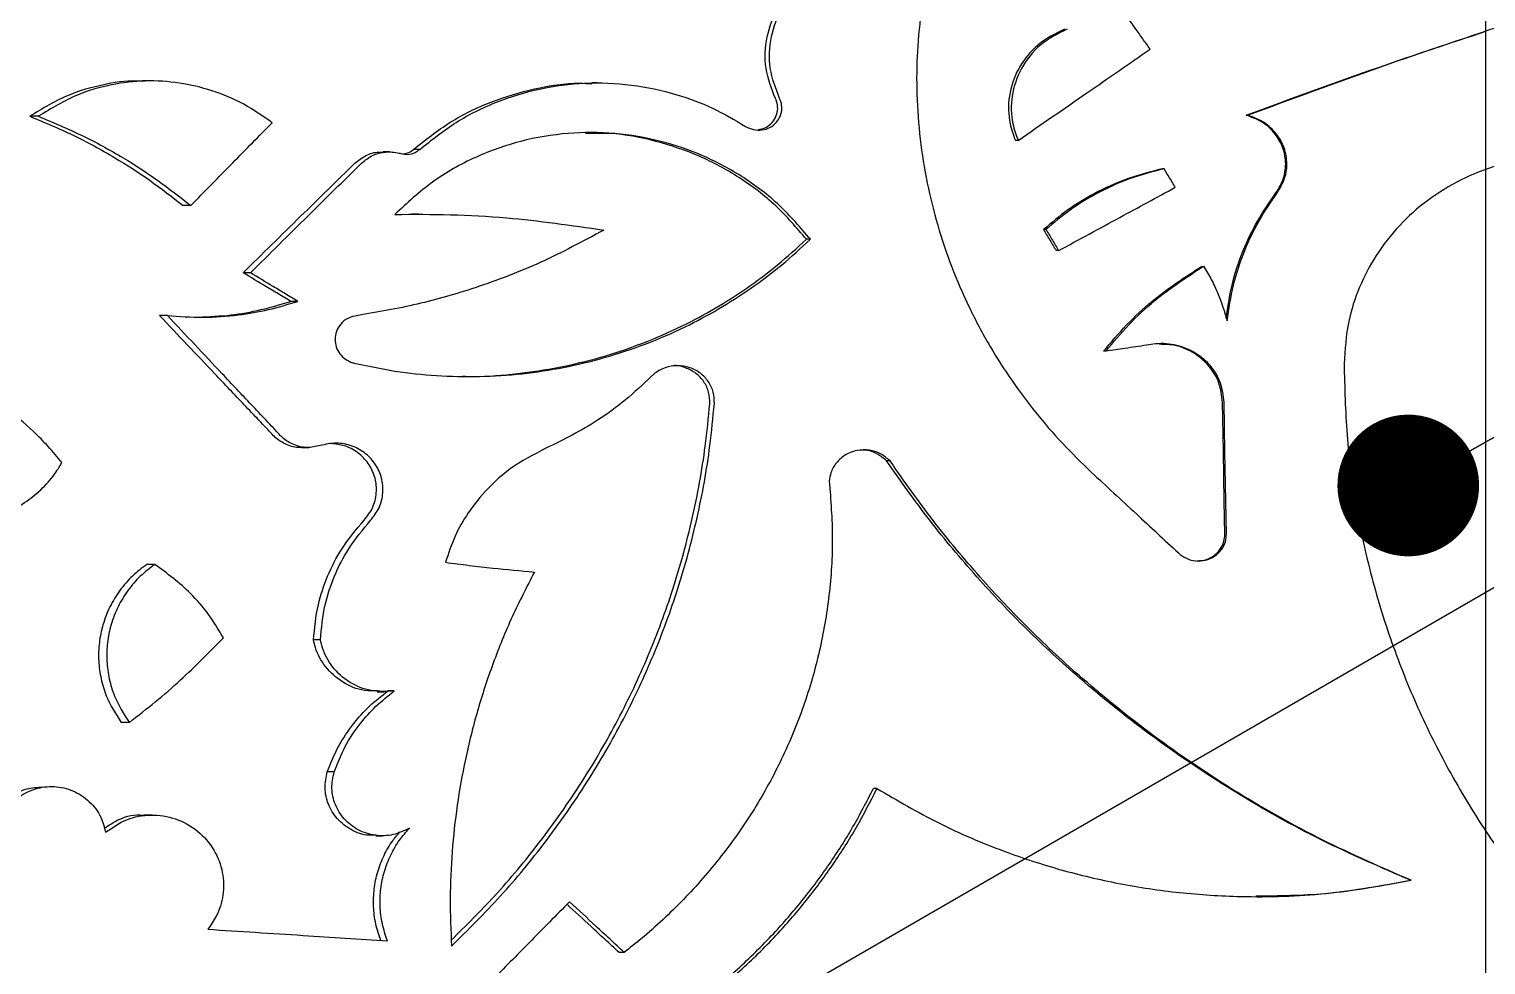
# Model space of a CAD drawing. Header units: millimetres. Extents: x 8 to 871, y 8 to 585.
# Drawn here: x 107.08 to 117.36, y 282.87 to 289.47 of the extents above; entities that cross this region are included whole.
import ezdxf

# ---------------------------------------------------------------- set-up
doc = ezdxf.new("R2010")
doc.units = ezdxf.units.MM
doc.linetypes.add('CENTERX2', pattern=[20.32, 12.7, -2.54, 2.54, -2.54])
doc.layers.add('CENTERLINE', color=4, linetype='CENTERX2')
doc.layers.add('TEXT', color=2, linetype='Continuous')
doc.layers.add('OUTLINE', color=7, linetype='Continuous', lineweight=25)
doc.dimstyles.new('SLDDIMSTYLE19', dxfattribs={"dimtxt": 0.18, "dimasz": 1, "dimexe": 0, "dimexo": 0.0625, "dimgap": 0, "dimtad": 0, "dimtih": 1, "dimtoh": 1, "dimdec": 0, "dimrnd": 1e-09, "dimzin": 0, "dimdsep": 46, "dimtxsty": 'Standard', "dimblk1": 'DOT', "dimblk2": 'DOT', "dimsah": 1, "dimcen": 0.09, "dimadec": 0, "dimazin": 0, "dimtfac": 1, "dimtdec": 0, "dimtofl": 0, "dimtmove": 0, "dimatfit": 3, "dimldrblk": 'DOT', "dimfxl": 0, "dimfrac": 2, "dimtolj": 1, "dimtzin": 0, "dimarcsym": 0})

# ---------------------------------------------------------------- blocks, each defined once
blk = doc.blocks.new('_Dot')
at = {"color": 0, "linetype": 'ByBlock', "lineweight": -2}
blk.add_line((-0.5, 0), (-1, 0), dxfattribs=at)
at = {"color": 0, "linetype": 'ByBlock', "const_width": 0.5}
blk.add_lwpolyline([(-0.25, 0, 1), (0.25, 0, 1)], format="xyb", close=True, dxfattribs=at)

msp = doc.modelspace()

# ---------------------------------------------------------------- linework, layer by layer
at = {"layer": 'CENTERLINE'}
msp.add_line((117.35918, 158.46862), (117.35918, 432.05254), dxfattribs=at)
at = {"layer": 'OUTLINE'}
for p, q in [((107.93885, 289.10514), (107.88053, 289.10514)), ((111.08898, 289.09133), (111.05155, 289.09133)), ((107.14719, 288.8557), (107.08681, 288.8557)), ((115.67789, 288.86337), (115.66794, 288.86337)), ((109.83803, 288.62238), (109.79355, 288.62238)), ((114.05972, 288.68562), (114.04021, 288.68562)), ((109.62502, 288.60454), (109.57829, 288.60454)), ((115.08976, 288.48539), (115.07634, 288.48539)), ((108.22273, 288.22581), (108.16868, 288.22581)), ((109.82841, 288.16562), (109.78273, 288.16562)), ((114.25632, 288.0566), (114.23796, 288.0566)), ((112.59395, 287.98863), (112.56576, 287.98863)), ((114.34611, 287.90834), (114.32828, 287.90834)), ((108.64331, 287.7516), (108.59173, 287.7516)), ((108.97775, 287.55043), (108.92814, 287.55043)), ((108.05733, 287.45063), (108.00227, 287.45063)), ((114.67853, 287.19831), (114.66266, 287.19831)), ((109.00388, 286.51953), (109.05414, 286.51953)), ((113.15596, 286.42501), (113.13106, 286.42501)), ((107.96853, 285.69499), (107.91288, 285.69499)), ((109.13703, 285.16182), (109.08828, 285.16182)), ((109.53812, 284.79641), (109.58675, 284.79641)), ((109.65823, 284.80182), (109.61256, 284.80182)), ((107.78886, 284.58011), (107.7321, 284.58011)), ((109.23389, 284.23074), (109.18569, 284.23074)), ((113.06389, 284.11396), (113.03841, 284.11396)), ((107.94883, 283.92651), (107.89262, 283.92651)), ((109.52725, 283.78067), (109.57377, 283.78067)), ((111.28003, 282.95746), (111.24393, 282.95746))]:
    msp.add_line(p, q, dxfattribs=at)
at = {"layer": 'OUTLINE', "flags": 128}
for points in [[(115.51856, 285.90807), (115.5145, 286.14099), (115.50841, 286.49038), (115.50231, 286.83977)], [(115.5294, 285.90807), (115.52537, 286.14099), (115.51931, 286.49038), (115.51324, 286.83977)]]:
    msp.add_lwpolyline(points, dxfattribs=at)
at = {"layer": 'OUTLINE'}
for points, knots in [([(115.67789, 288.86337), (115.99066, 288.97877), (116.61661, 289.20971), (117.67253, 289.56424), (118.84464, 289.92843), (119.70508, 290.16033), (120.13579, 290.27641)], [0, 0, 0, 0, 0.2138454, 0.42795511, 0.71365196, 1, 1, 1, 1]), ([(112.34731, 288.98238), (112.32018, 289.05184), (112.2659, 289.19084), (112.2774, 289.41736), (112.35834, 289.62454), (112.46653, 289.75489), (112.54045, 289.81248), (112.55659, 289.82506)], [0, 0, 0, 0, 0.23485042, 0.46996078, 0.69983261, 0.93444914, 1, 1, 1, 1]), ([(112.37677, 288.98238), (112.34969, 289.05224), (112.29551, 289.19202), (112.30762, 289.41963), (112.38939, 289.62765), (112.49735, 289.7568), (112.57007, 289.81355), (112.58481, 289.82506)], [0, 0, 0, 0, 0.23623393, 0.47271415, 0.70417807, 0.94002921, 1, 1, 1, 1]), ([(113.3775, 289.61949), (113.36624, 289.51819), (113.34371, 289.3156), (113.34193, 289.00638), (113.36466, 288.69519), (113.41411, 288.38698), (113.4884, 288.08695), (113.58685, 287.79412), (113.71042, 287.50787), (113.89768, 287.15653), (114.12031, 286.83557), (114.36865, 286.54671), (114.50688, 286.41283), (114.576, 286.34588)], [0, 0, 0, 0, 0.08438006, 0.16876023, 0.25561244, 0.34246536, 0.42683586, 0.51120743, 0.59795339, 0.68470183, 0.84060851, 0.92030332, 1, 1, 1, 1]), ([(114.9912, 289.32942), (114.97375, 289.35401), (114.93887, 289.40319), (114.87052, 289.49953), (114.81962, 289.57128), (114.78616, 289.61845)], [0, 0, 0, 0, 0.25522395, 0.51044838, 1, 1, 1, 1]), ([(114.38807, 289.47079), (114.32252, 289.43834), (114.22398, 289.38956), (114.12253, 289.28354), (114.04268, 289.16679), (113.98714, 289.00296), (113.99041, 288.8244), (114.02628, 288.72442), (114.04021, 288.68562)], [0, 0, 0, 0, 0.22716904, 0.34150141, 0.45577413, 0.66901037, 0.87152097, 1, 1, 1, 1]), ([(114.40553, 289.47079), (114.34068, 289.43818), (114.21086, 289.3729), (114.0748, 289.20152), (114.00706, 289.00447), (114.01, 288.82514), (114.04581, 288.72465), (114.05972, 288.68562)], [0, 0, 0, 0, 0.22627278, 0.45302076, 0.66657755, 0.87050241, 1, 1, 1, 1]), ([(115.66794, 288.86337), (115.98077, 288.97864), (116.54121, 289.18516), (117.10898, 289.37268), (117.35984, 289.45553)], [0, 0, 0, 0, 0.558181598, 1, 1, 1, 1]), ([(114.05972, 288.68562), (114.14054, 288.74155), (114.30218, 288.85343), (114.61258, 289.06804), (114.8424, 289.22669), (114.9912, 289.32942)], [0, 0, 0, 0, 0.26062599, 0.52125174, 1, 1, 1, 1]), ([(107.8808, 289.10238), (107.86792, 289.10327), (107.77314, 289.1098), (107.59734, 289.08035), (107.33755, 289.00927), (107.17697, 288.91092), (107.08681, 288.8557)], [0, 0, 0, 0, 0.045772523, 0.336677465, 0.62757465, 1, 1, 1, 1]), ([(108.7964, 288.81063), (108.73094, 288.8564), (108.5981, 288.9493), (108.3752, 289.04135), (108.14081, 289.09714), (107.9015, 289.11173), (107.66052, 289.0842), (107.40071, 289.01052), (107.23865, 288.91155), (107.14719, 288.8557)], [0, 0, 0, 0, 0.13342335, 0.27080401, 0.40420987, 0.5413364, 0.6777354, 0.81812665, 1, 1, 1, 1]), ([(109.79355, 288.62238), (109.87792, 288.68928), (110.04668, 288.8231), (110.33794, 288.96548), (110.64656, 289.05508), (110.8882, 289.09541), (111.02362, 289.08757), (111.05168, 289.08595)], [0, 0, 0, 0, 0.23484572, 0.46976309, 0.70422484, 0.93870612, 1, 1, 1, 1]), ([(109.83803, 288.62238), (109.92152, 288.68907), (110.08853, 288.82246), (110.37697, 288.96382), (110.68291, 289.05708), (111.00374, 289.09864), (111.33088, 289.08539), (111.63401, 289.02087), (111.90555, 288.92009), (112.05996, 288.8298), (112.13716, 288.78466)], [0, 0, 0, 0, 0.129700347, 0.259437015, 0.388944071, 0.518460766, 0.651692963, 0.78492051, 0.892465487, 1, 1, 1, 1]), ([(112.13716, 288.78466), (112.15525, 288.77579), (112.19143, 288.75805), (112.25264, 288.7563), (112.30952, 288.7739), (112.35558, 288.80955), (112.38496, 288.85685), (112.3953, 288.90908), (112.38979, 288.95185), (112.37998, 288.97485), (112.37677, 288.98238)], [0, 0, 0, 0, 0.14384313, 0.28771045, 0.43037993, 0.56718218, 0.69874123, 0.82140624, 0.9415027, 1, 1, 1, 1]), ([(112.22593, 288.76074), (112.24437, 288.76515), (112.28157, 288.77404), (112.32672, 288.81059), (112.35603, 288.85797), (112.36596, 288.91032), (112.36016, 288.95257), (112.35042, 288.97516), (112.34731, 288.98238)], [0, 0, 0, 0, 0.19275215, 0.38893636, 0.57659338, 0.7504676, 0.92019678, 1, 1, 1, 1]), ([(107.08681, 288.8557), (107.18923, 288.81322), (107.39407, 288.72824), (107.67574, 288.57427), (107.93552, 288.40811), (108.09082, 288.28669), (108.16868, 288.22581)], [0, 0, 0, 0, 0.26676226, 0.53354052, 0.76612278, 1, 1, 1, 1]), ([(107.14719, 288.8557), (107.24953, 288.81299), (107.45421, 288.72755), (107.73463, 288.57311), (107.99232, 288.40707), (108.14579, 288.28634), (108.22273, 288.22581)], [0, 0, 0, 0, 0.26795905, 0.53593347, 0.76732675, 1, 1, 1, 1]), ([(115.87878, 288.31523), (115.89905, 288.3487), (115.9396, 288.41569), (115.95348, 288.53366), (115.9293, 288.6472), (115.86848, 288.74615), (115.77921, 288.82392), (115.70509, 288.8502), (115.66794, 288.86337)], [0, 0, 0, 0, 0.16786273, 0.33592566, 0.49936726, 0.66194403, 0.83055382, 1, 1, 1, 1]), ([(115.88749, 288.31523), (115.90771, 288.34886), (115.94817, 288.41617), (115.96175, 288.5346), (115.93723, 288.6486), (115.8759, 288.74782), (115.787, 288.82467), (115.71393, 288.85059), (115.67789, 288.86337)], [0, 0, 0, 0, 0.16868215, 0.33754604, 0.50217891, 0.66593326, 0.83521069, 1, 1, 1, 1]), ([(108.22273, 288.22581), (108.27197, 288.27612), (108.37043, 288.37674), (108.56153, 288.57169), (108.70369, 288.71631), (108.7964, 288.81063)], [0, 0, 0, 0, 0.25806316, 0.51612719, 1, 1, 1, 1]), ([(112.59395, 287.98863), (112.524, 288.07053), (112.38409, 288.23435), (112.12657, 288.43034), (111.84371, 288.58272), (111.53681, 288.68851), (111.21373, 288.74291), (110.87986, 288.74419), (110.54809, 288.68814), (110.22486, 288.5738), (109.92069, 288.40305), (109.74828, 288.24376), (109.66208, 288.16412)], [0, 0, 0, 0, 0.09603854, 0.19210294, 0.28796592, 0.383847, 0.48342721, 0.58301182, 0.68540006, 0.78777585, 0.89389576, 1, 1, 1, 1]), ([(112.56576, 287.98863), (112.49638, 288.06964), (112.35553, 288.23409), (112.09711, 288.4291), (111.81144, 288.58334), (111.50378, 288.68629), (111.23147, 288.73931), (111.06479, 288.73558), (111.00746, 288.7343)], [0, 0, 0, 0, 0.17715725, 0.3596491, 0.5367323, 0.71855194, 0.90320178, 1, 1, 1, 1]), ([(109.70366, 288.5931), (109.72065, 288.59001), (109.75469, 288.58381), (109.8025, 288.59635), (109.82727, 288.6145), (109.83803, 288.62238)], [0, 0, 0, 0, 0.36016883, 0.72188388, 1, 1, 1, 1]), ([(109.72295, 288.59103), (109.73589, 288.59338), (109.76186, 288.59809), (109.78296, 288.61427), (109.79355, 288.62238)], [0, 0, 0, 0, 0.498306618, 1, 1, 1, 1]), ([(108.59173, 287.7516), (108.65919, 287.81805), (108.79411, 287.95096), (109.05664, 288.20899), (109.25221, 288.40055), (109.37995, 288.52568)], [0, 0, 0, 0, 0.25751422, 0.51502864, 1, 1, 1, 1]), ([(108.64331, 287.7516), (108.71058, 287.81826), (108.84512, 287.95158), (109.1061, 288.20961), (109.3003, 288.40097), (109.42687, 288.52568)], [0, 0, 0, 0, 0.25831426, 0.51662886, 1, 1, 1, 1]), ([(109.37995, 288.52568), (109.40499, 288.54512), (109.45505, 288.58399), (109.52778, 288.60655), (109.56875, 288.60217), (109.57837, 288.60114)], [0, 0, 0, 0, 0.433895448, 0.867178267, 1, 1, 1, 1]), ([(109.42687, 288.52568), (109.4517, 288.54551), (109.50133, 288.58514), (109.59579, 288.60827), (109.66441, 288.60377), (109.69968, 288.59418), (109.70366, 288.5931)], [0, 0, 0, 0, 0.31607509, 0.63174973, 0.95845025, 1, 1, 1, 1]), ([(117.99084, 288.57806), (117.8984, 288.57755), (117.71352, 288.57652), (117.44107, 288.51708), (117.18251, 288.41491), (116.94761, 288.2709), (116.74494, 288.08933), (116.58184, 287.88157), (116.46274, 287.65233), (116.37796, 287.39552), (116.36619, 287.21103), (116.35979, 287.11079)], [0, 0, 0, 0, 0.11304397, 0.22607873, 0.33927655, 0.4524415, 0.56184734, 0.67122024, 0.77430651, 0.87737502, 1, 1, 1, 1]), ([(115.07634, 288.48539), (114.99356, 288.46411), (114.82801, 288.42154), (114.60583, 288.31962), (114.4066, 288.1994), (114.29446, 288.10444), (114.23796, 288.0566)], [0, 0, 0, 0, 0.268718725, 0.53745393, 0.766969151, 1, 1, 1, 1]), ([(115.08976, 288.48539), (115.00701, 288.46397), (114.84152, 288.42112), (114.62033, 288.31873), (114.42282, 288.1985), (114.3121, 288.10414), (114.25632, 288.0566)], [0, 0, 0, 0, 0.26997258, 0.53996, 0.76824509, 1, 1, 1, 1]), ([(115.16891, 288.35487), (115.1622, 288.36593), (115.14879, 288.38805), (115.1224, 288.43156), (115.10273, 288.46401), (115.08976, 288.48539)], [0, 0, 0, 0, 0.25424047, 0.50848197, 1, 1, 1, 1]), ([(114.34611, 287.90834), (114.41795, 287.94737), (114.56164, 288.02543), (114.83585, 288.17428), (115.03837, 288.28409), (115.16891, 288.35487)], [0, 0, 0, 0, 0.26220859, 0.52441716, 1, 1, 1, 1]), ([(115.52831, 287.43297), (115.53956, 287.51071), (115.56306, 287.67318), (115.64128, 287.90268), (115.74507, 288.12168), (115.83397, 288.25037), (115.87878, 288.31523)], [0, 0, 0, 0, 0.24495199, 0.51189802, 0.75398617, 1, 1, 1, 1]), ([(115.53546, 287.41215), (115.54755, 287.49691), (115.57172, 287.66642), (115.65131, 287.90271), (115.75458, 288.12167), (115.84295, 288.25037), (115.88749, 288.31523)], [0, 0, 0, 0, 0.26143237, 0.52285579, 0.75952339, 1, 1, 1, 1]), ([(109.66208, 288.16412), (109.79312, 288.1647), (110.05521, 288.16586), (110.54792, 288.13873), (110.90764, 288.08665), (111.13651, 288.05352)], [0, 0, 0, 0, 0.26673706, 0.53347489, 1, 1, 1, 1]), ([(111.13651, 288.05352), (110.98986, 287.97454), (110.69658, 287.8166), (110.25282, 287.64813), (109.82012, 287.52279), (109.54055, 287.47474), (109.40025, 287.45063)], [0, 0, 0, 0, 0.26853587, 0.5370658, 0.7676709, 1, 1, 1, 1]), ([(114.23796, 288.0566), (114.2456, 288.04405), (114.26089, 288.01896), (114.29099, 287.96954), (114.31346, 287.93267), (114.32828, 287.90834)], [0, 0, 0, 0, 0.25385562, 0.50771175, 1, 1, 1, 1]), ([(114.25632, 288.0566), (114.26393, 288.04403), (114.27915, 288.0189), (114.30908, 287.96948), (114.3314, 287.93263), (114.34611, 287.90834)], [0, 0, 0, 0, 0.25426157, 0.50852308, 1, 1, 1, 1]), ([(109.3746, 287.11557), (109.47032, 287.09502), (109.66177, 287.05394), (109.95739, 287.0232), (110.2575, 287.01633), (110.55768, 287.03573), (110.85275, 287.08051), (111.14364, 287.15008), (111.4309, 287.24534), (111.69981, 287.36159), (111.94691, 287.4936), (112.17404, 287.63871), (112.39199, 287.80217), (112.52663, 287.92648), (112.59395, 287.98863)], [0, 0, 0, 0, 0.08512954, 0.17025731, 0.25785296, 0.34544841, 0.43058041, 0.51571399, 0.6033636, 0.69100962, 0.76728942, 0.84356642, 0.92178208, 1, 1, 1, 1]), ([(110.14057, 287.02251), (110.16721, 287.02175), (110.2959, 287.01808), (110.52413, 287.03765), (110.8225, 287.08175), (111.11667, 287.15291), (111.40713, 287.24959), (111.75797, 287.40184), (112.07842, 287.58982), (112.3652, 287.80447), (112.49891, 287.92725), (112.56576, 287.98863)], [0, 0, 0, 0, 0.03014364, 0.1456063, 0.25782283, 0.3700411, 0.48558426, 0.60112232, 0.79806254, 0.89902995, 1, 1, 1, 1]), ([(114.66266, 287.19831), (114.71571, 287.2613), (114.82182, 287.38729), (115.04762, 287.59789), (115.23689, 287.72108), (115.35701, 287.79926)], [0, 0, 0, 0, 0.26760808, 0.53522266, 1, 1, 1, 1]), ([(114.67853, 287.19831), (114.7314, 287.26146), (114.83716, 287.38775), (115.06166, 287.59822), (115.24974, 287.72134), (115.36879, 287.79926)], [0, 0, 0, 0, 0.26851081, 0.53702983, 1, 1, 1, 1]), ([(115.36879, 287.79926), (115.38714, 287.7679), (115.42384, 287.70517), (115.48426, 287.57752), (115.51524, 287.47745), (115.53546, 287.41215)], [0, 0, 0, 0, 0.25781917, 0.5156485, 1, 1, 1, 1]), ([(108.92814, 287.55043), (108.89888, 287.56791), (108.84036, 287.60287), (108.72819, 287.66993), (108.64536, 287.7195), (108.59173, 287.7516)], [0, 0, 0, 0, 0.260672234, 0.52134537, 1, 1, 1, 1]), ([(108.97775, 287.55043), (108.94853, 287.56798), (108.89009, 287.6031), (108.77858, 287.67016), (108.69637, 287.71966), (108.64331, 287.7516)], [0, 0, 0, 0, 0.26182346, 0.52364788, 1, 1, 1, 1]), ([(108.05733, 287.45063), (108.14093, 287.44446), (108.30813, 287.43213), (108.547, 287.44991), (108.77124, 287.48809), (108.90871, 287.52958), (108.97775, 287.55043)], [0, 0, 0, 0, 0.27014145, 0.54031433, 0.76911535, 1, 1, 1, 1]), ([(108.27687, 287.43987), (108.35281, 287.44311), (108.50063, 287.44941), (108.71893, 287.48808), (108.85819, 287.52958), (108.92814, 287.55043)], [0, 0, 0, 0, 0.34455489, 0.67078636, 1, 1, 1, 1]), ([(108.806, 286.6027), (108.73697, 286.67537), (108.5989, 286.82069), (108.3308, 287.10334), (108.13218, 287.31331), (108.00227, 287.45063)], [0, 0, 0, 0, 0.25705569, 0.51411188, 1, 1, 1, 1]), ([(108.85636, 286.6027), (108.78753, 286.67557), (108.64988, 286.82132), (108.38335, 287.10397), (108.18608, 287.31373), (108.05733, 287.45063)], [0, 0, 0, 0, 0.25779492, 0.51558983, 1, 1, 1, 1]), ([(109.40025, 287.45063), (109.376, 287.44582), (109.33043, 287.43678), (109.27847, 287.39298), (109.24729, 287.34013), (109.23772, 287.28308), (109.24612, 287.22749), (109.27272, 287.17865), (109.31329, 287.13907), (109.35064, 287.12204), (109.37177, 287.11633), (109.3746, 287.11557)], [0, 0, 0, 0, 0.15354511, 0.2885745, 0.41023383, 0.52665593, 0.63589341, 0.74818524, 0.86244823, 0.98161076, 1, 1, 1, 1]), ([(114.96663, 287.2409), (114.94113, 287.23713), (114.89012, 287.2296), (114.79407, 287.2154), (114.72355, 287.20497), (114.67853, 287.19831)], [0, 0, 0, 0, 0.265508758, 0.531016649, 1, 1, 1, 1]), ([(115.51324, 286.83977), (115.50769, 286.88545), (115.49659, 286.97678), (115.42331, 287.09751), (115.31625, 287.19097), (115.17979, 287.24721), (115.05772, 287.25726), (114.98724, 287.24461), (114.96663, 287.2409)], [0, 0, 0, 0, 0.17700771, 0.35394429, 0.53355287, 0.72141215, 0.91854319, 1, 1, 1, 1]), ([(115.50231, 286.83977), (115.49677, 286.88523), (115.48569, 286.97611), (115.41263, 287.0967), (115.3058, 287.18892), (115.18127, 287.24513), (115.09424, 287.24678), (115.05597, 287.24751)], [0, 0, 0, 0, 0.20301181, 0.40592352, 0.61245418, 0.82956284, 1, 1, 1, 1]), ([(111.91629, 286.82858), (111.91552, 286.85598), (111.91398, 286.91078), (111.87761, 286.98634), (111.82023, 287.04692), (111.74417, 287.08695), (111.65649, 287.10131), (111.56641, 287.08559), (111.50492, 287.05171), (111.47668, 287.02553), (111.47097, 287.02023)], [0, 0, 0, 0, 0.12993915, 0.25987574, 0.39064042, 0.52549252, 0.66758557, 0.81384127, 0.96232005, 1, 1, 1, 1]), ([(111.88406, 286.82858), (111.8833, 286.85585), (111.88179, 286.9104), (111.84562, 286.98546), (111.78837, 287.04665), (111.71258, 287.08433), (111.65398, 287.10112), (111.62465, 287.09618), (111.62437, 287.09613)], [0, 0, 0, 0, 0.19340478, 0.38679193, 0.58181778, 0.78391946, 0.99792565, 1, 1, 1, 1]), ([(116.35979, 287.11079), (116.36388, 286.94334), (116.37207, 286.60843), (116.43912, 286.10459), (116.54759, 285.6032), (116.69881, 285.11656), (116.88721, 284.65263), (117.11054, 284.20917), (117.37211, 283.78201), (117.62143, 283.43757), (117.7864, 283.2414), (117.84307, 283.17402)], [0, 0, 0, 0, 0.11689952, 0.23379994, 0.35426441, 0.47473084, 0.58912005, 0.70351213, 0.82101448, 0.93852052, 1, 1, 1, 1]), ([(111.47097, 287.02023), (111.41152, 286.96418), (111.29262, 286.85208), (111.04891, 286.67279), (110.85222, 286.57532), (110.72839, 286.51396)], [0, 0, 0, 0, 0.27027628, 0.54056092, 1, 1, 1, 1]), ([(107.31339, 286.4131), (107.28147, 286.45114), (107.21764, 286.52721), (107.08666, 286.66139), (106.98053, 286.74802), (106.9125, 286.80356)], [0, 0, 0, 0, 0.26412279, 0.52824513, 1, 1, 1, 1]), ([(110.06046, 283.04484), (110.1637, 283.14661), (110.38449, 283.36425), (110.69153, 283.73609), (110.98416, 284.15116), (111.24025, 284.59138), (111.45594, 285.04835), (111.6326, 285.52332), (111.76756, 286.01785), (111.84829, 286.45682), (111.87445, 286.72868), (111.88406, 286.82858)], [0, 0, 0, 0, 0.10211537, 0.21836182, 0.33796072, 0.45755513, 0.5738647, 0.69017114, 0.81021545, 0.93025786, 1, 1, 1, 1]), ([(110.06159, 283.00189), (110.1789, 283.118), (110.41354, 283.35022), (110.73271, 283.73819), (111.02383, 284.15445), (111.27845, 284.5954), (111.49259, 285.05281), (111.66776, 285.52779), (111.80143, 286.02207), (111.88106, 286.45952), (111.90688, 286.72993), (111.91629, 286.82858)], [0, 0, 0, 0, 0.11478585, 0.22956849, 0.34766999, 0.46576745, 0.58050392, 0.69523783, 0.81362228, 0.93200512, 1, 1, 1, 1]), ([(109.0044, 286.52138), (109.00037, 286.52075), (108.96467, 286.51514), (108.89693, 286.53656), (108.83675, 286.5722), (108.81008, 286.59865), (108.806, 286.6027)], [0, 0, 0, 0, 0.05591879, 0.49446589, 0.92256048, 1, 1, 1, 1]), ([(109.13593, 286.53289), (109.10474, 286.52614), (109.04233, 286.51262), (108.94787, 286.53449), (108.88765, 286.57166), (108.86084, 286.59825), (108.85636, 286.6027)], [0, 0, 0, 0, 0.314912884, 0.630145569, 0.938066608, 1, 1, 1, 1]), ([(109.49132, 286.00585), (109.51352, 286.03423), (109.55802, 286.09111), (109.58277, 286.19825), (109.57384, 286.30484), (109.53047, 286.40159), (109.45809, 286.48116), (109.36156, 286.53496), (109.24854, 286.55819), (109.17364, 286.54137), (109.13593, 286.53289)], [0, 0, 0, 0, 0.12375003, 0.24798951, 0.36615046, 0.48438922, 0.60484698, 0.73165629, 0.86487347, 1, 1, 1, 1]), ([(109.4447, 286.00585), (109.46698, 286.03412), (109.51162, 286.09079), (109.53662, 286.19767), (109.52791, 286.30384), (109.48491, 286.40042), (109.4129, 286.47911), (109.32254, 286.53334), (109.25509, 286.54208), (109.2237, 286.54614)], [0, 0, 0, 0, 0.14708636, 0.29477906, 0.43469315, 0.57460157, 0.71734114, 0.86842117, 1, 1, 1, 1]), ([(110.72839, 286.51396), (110.6419, 286.46966), (110.49242, 286.39309), (110.31211, 286.23111), (110.18137, 286.06991), (110.08047, 285.89406), (110.03981, 285.77167), (110.01922, 285.70969)], [0, 0, 0, 0, 0.26380699, 0.45600807, 0.6538058, 0.82467925, 1, 1, 1, 1]), ([(113.15596, 286.42501), (113.13468, 286.44332), (113.09216, 286.47991), (113.00927, 286.50462), (112.92262, 286.50322), (112.84017, 286.47212), (112.77543, 286.41564), (112.73743, 286.34861), (112.73048, 286.30233), (112.72757, 286.283)], [0, 0, 0, 0, 0.14737205, 0.29450315, 0.44797005, 0.60274915, 0.75374558, 0.89714521, 1, 1, 1, 1]), ([(113.13106, 286.42501), (113.10961, 286.44306), (113.06673, 286.47911), (112.99927, 286.50273), (112.95883, 286.50009), (112.94619, 286.49927)], [0, 0, 0, 0, 0.40786055, 0.8149965, 1, 1, 1, 1]), ([(106.50363, 285.99916), (106.55259, 285.99641), (106.6505, 285.99092), (106.79658, 286.01525), (106.93664, 286.0638), (107.06599, 286.13649), (107.1796, 286.23158), (107.26081, 286.32645), (107.29996, 286.39097), (107.31339, 286.4131)], [0, 0, 0, 0, 0.15471492, 0.30942481, 0.46430189, 0.61914235, 0.77016533, 0.92116183, 1, 1, 1, 1]), ([(116.8289, 283.4665), (116.6181, 283.55768), (116.19507, 283.74067), (115.59447, 284.07752), (115.02336, 284.45901), (114.53393, 284.84908), (114.11616, 285.2347), (113.76273, 285.60648), (113.43066, 286.00159), (113.23093, 286.28387), (113.13106, 286.42501)], [0, 0, 0, 0, 0.143232901, 0.287440694, 0.429067527, 0.571677267, 0.677854429, 0.784029209, 0.892014107, 1, 1, 1, 1]), ([(116.83203, 283.4665), (116.623, 283.55744), (116.20351, 283.73994), (115.60773, 284.07582), (115.04096, 284.45623), (114.5543, 284.84588), (114.13826, 285.23169), (113.78565, 285.60448), (113.45451, 286.00061), (113.25548, 286.28354), (113.15596, 286.42501)], [0, 0, 0, 0, 0.14266888, 0.28631045, 0.42766931, 0.57000978, 0.67659582, 0.78317942, 0.89158904, 1, 1, 1, 1]), ([(112.72757, 286.283), (112.73777, 286.14899), (112.75821, 285.88054), (112.73178, 285.47709), (112.66446, 285.07936), (112.55152, 284.69231), (112.39766, 284.32037), (112.20373, 283.96553), (111.97085, 283.63288), (111.70286, 283.32603), (111.46689, 283.10513), (111.32054, 282.98947), (111.28003, 282.95746)], [0, 0, 0, 0, 0.105849127, 0.212040834, 0.317895001, 0.423668018, 0.529774581, 0.635565597, 0.743192001, 0.851141413, 0.958793804, 1, 1, 1, 1]), ([(114.576, 286.34588), (114.62895, 286.29676), (114.73487, 286.19853), (114.9396, 286.00868), (115.09141, 285.86793), (115.19023, 285.77632)], [0, 0, 0, 0, 0.25873446, 0.51746955, 1, 1, 1, 1]), ([(109.08828, 285.16182), (109.09617, 285.24527), (109.11074, 285.39949), (109.18405, 285.61507), (109.28783, 285.82003), (109.38953, 285.94049), (109.4447, 286.00585)], [0, 0, 0, 0, 0.26629715, 0.49214336, 0.72445706, 1, 1, 1, 1]), ([(109.13703, 285.16182), (109.14486, 285.24526), (109.15937, 285.39977), (109.23254, 285.61598), (109.3359, 285.82079), (109.43689, 285.94104), (109.49132, 286.00585)], [0, 0, 0, 0, 0.266578212, 0.493559036, 0.727046277, 1, 1, 1, 1]), ([(115.19023, 285.77632), (115.20829, 285.762), (115.24439, 285.73338), (115.31296, 285.71601), (115.38285, 285.72061), (115.44737, 285.74859), (115.49648, 285.79574), (115.52486, 285.85192), (115.528, 285.89068), (115.5294, 285.90807)], [0, 0, 0, 0, 0.1490629, 0.29802012, 0.44966254, 0.60031984, 0.74770854, 0.88683895, 1, 1, 1, 1]), ([(115.32112, 285.72114), (115.33792, 285.72134), (115.37819, 285.7218), (115.43687, 285.74959), (115.48625, 285.79665), (115.51419, 285.8529), (115.51723, 285.8912), (115.51856, 285.90807)], [0, 0, 0, 0, 0.1652822, 0.3964139, 0.62181288, 0.83337571, 1, 1, 1, 1]), ([(107.91288, 285.69499), (107.87756, 285.6683), (107.80693, 285.61493), (107.71902, 285.51301), (107.64866, 285.39766), (107.59963, 285.27283), (107.57367, 285.14305), (107.56909, 285.01388), (107.58679, 284.88746), (107.63079, 284.73641), (107.69283, 284.6407), (107.7321, 284.58011)], [0, 0, 0, 0, 0.10703607, 0.21402369, 0.32127469, 0.42846576, 0.53036992, 0.63225114, 0.7309728, 0.82971531, 1, 1, 1, 1]), ([(107.96853, 285.69499), (107.93338, 285.66827), (107.8631, 285.61483), (107.77576, 285.51291), (107.70592, 285.3977), (107.65718, 285.27297), (107.63133, 285.14313), (107.62679, 285.01357), (107.64454, 284.8866), (107.68848, 284.73574), (107.75007, 284.64024), (107.78886, 284.58011)], [0, 0, 0, 0, 0.1068735, 0.21370227, 0.32076611, 0.42777355, 0.53000526, 0.63221487, 0.73160297, 0.83101008, 1, 1, 1, 1]), ([(108.45268, 285.17779), (108.41873, 285.23356), (108.35085, 285.3451), (108.19477, 285.52798), (108.05571, 285.63063), (107.96853, 285.69499)], [0, 0, 0, 0, 0.271650757, 0.543342658, 1, 1, 1, 1]), ([(110.01922, 285.70969), (110.07493, 285.70235), (110.18635, 285.68768), (110.3954, 285.6636), (110.5492, 285.6496), (110.64688, 285.64071)], [0, 0, 0, 0, 0.26732059, 0.53464088, 1, 1, 1, 1]), ([(110.64688, 285.64071), (110.59306, 285.53639), (110.48515, 285.3272), (110.3521, 284.99959), (110.24125, 284.66296), (110.15764, 284.32771), (110.09852, 283.99595), (110.06287, 283.668), (110.04806, 283.33597), (110.05708, 283.11325), (110.06159, 283.00189)], [0, 0, 0, 0, 0.12905771, 0.25878185, 0.38784572, 0.5176045, 0.63705455, 0.75650183, 0.87824889, 1, 1, 1, 1]), ([(107.78886, 284.58011), (107.85033, 284.62805), (107.97328, 284.72392), (108.1985, 284.91903), (108.35313, 285.07645), (108.45268, 285.17779)], [0, 0, 0, 0, 0.262644087, 0.525290534, 1, 1, 1, 1]), ([(109.54049, 284.80342), (109.50935, 284.80243), (109.42282, 284.79967), (109.29001, 284.85789), (109.16841, 284.96462), (109.10816, 285.07636), (109.09241, 285.14407), (109.08828, 285.16182)], [0, 0, 0, 0, 0.14989237, 0.41645324, 0.6724947, 0.91417398, 1, 1, 1, 1]), ([(109.65823, 284.80182), (109.60344, 284.79898), (109.49381, 284.79329), (109.33914, 284.85604), (109.21848, 284.96279), (109.15745, 285.07434), (109.14142, 285.14298), (109.13703, 285.16182)], [0, 0, 0, 0, 0.23657094, 0.47343731, 0.70154146, 0.91810091, 1, 1, 1, 1]), ([(109.18569, 284.23074), (109.20996, 284.29162), (109.25812, 284.41241), (109.36231, 284.56636), (109.47981, 284.69817), (109.56802, 284.76705), (109.61256, 284.80182)], [0, 0, 0, 0, 0.2691084, 0.53396649, 0.76468269, 1, 1, 1, 1]), ([(109.23389, 284.23074), (109.25803, 284.29167), (109.30596, 284.41258), (109.40963, 284.56658), (109.52643, 284.6983), (109.61401, 284.76709), (109.65823, 284.80182)], [0, 0, 0, 0, 0.26970871, 0.53524292, 0.76533487, 1, 1, 1, 1]), ([(109.52708, 283.78581), (109.51033, 283.78453), (109.4508, 283.78), (109.35233, 283.81787), (109.2516, 283.89465), (109.18786, 284.00004), (109.16185, 284.11753), (109.17772, 284.19291), (109.18569, 284.23074)], [0, 0, 0, 0, 0.07787426, 0.2766959, 0.46998265, 0.65358352, 0.8261774, 1, 1, 1, 1]), ([(109.76503, 283.83481), (109.72714, 283.81645), (109.65138, 283.77974), (109.52263, 283.77726), (109.40128, 283.81534), (109.30108, 283.89333), (109.23712, 283.99733), (109.21005, 284.11556), (109.22586, 284.19198), (109.23389, 284.23074)], [0, 0, 0, 0, 0.14787995, 0.29565727, 0.44584663, 0.59214275, 0.7318653, 0.86399448, 1, 1, 1, 1]), ([(106.80869, 283.85366), (106.82459, 283.89317), (106.85638, 283.97213), (106.949, 284.06075), (107.05898, 284.11841), (107.13971, 284.12283), (107.17809, 284.12493)], [0, 0, 0, 0, 0.25171864, 0.50309953, 0.76377985, 1, 1, 1, 1]), ([(106.87092, 283.85366), (106.88677, 283.89318), (106.91843, 283.97218), (107.01083, 284.0618), (107.12633, 284.11898), (107.25912, 284.13498), (107.3936, 284.10421), (107.50973, 284.02816), (107.59101, 283.92292), (107.61203, 283.84175), (107.62154, 283.80503)], [0, 0, 0, 0, 0.12051678, 0.2408893, 0.36520525, 0.49593151, 0.63040144, 0.76435278, 0.89340012, 1, 1, 1, 1]), ([(111.23419, 282.23931), (111.33592, 282.29782), (111.54006, 282.41524), (111.82744, 282.62234), (112.09924, 282.85128), (112.33872, 283.08988), (112.54824, 283.33313), (112.73022, 283.57842), (112.89658, 283.83783), (112.99113, 284.02191), (113.03841, 284.11396)], [0, 0, 0, 0, 0.13395921, 0.26880288, 0.40276441, 0.5376351, 0.6519742, 0.76631064, 0.8831573, 1, 1, 1, 1]), ([(111.27036, 282.23931), (111.37194, 282.2981), (111.57578, 282.41607), (111.86249, 282.62417), (112.13346, 282.85417), (112.37153, 283.09332), (112.57927, 283.3365), (112.75921, 283.58093), (112.92366, 283.83924), (113.01715, 284.02239), (113.06389, 284.11396)], [0, 0, 0, 0, 0.134348445, 0.269596327, 0.403946618, 0.539216255, 0.653179237, 0.76713964, 0.883571717, 1, 1, 1, 1]), ([(113.06389, 284.11396), (113.20738, 284.02992), (113.49583, 283.861), (113.93348, 283.67514), (114.35986, 283.53545), (114.77372, 283.43766), (115.19863, 283.37396), (115.68666, 283.34326), (116.23541, 283.35935), (116.63224, 283.43062), (116.83203, 283.4665)], [0, 0, 0, 0, 0.12750753, 0.25631932, 0.36375137, 0.47118491, 0.58172348, 0.6922629, 0.84506234, 1, 1, 1, 1]), ([(107.61224, 283.83367), (107.64532, 283.85531), (107.7271, 283.90882), (107.83057, 283.93565), (107.89041, 283.92569), (107.89282, 283.92529)], [0, 0, 0, 0, 0.39456066, 0.97559635, 1, 1, 1, 1]), ([(107.62154, 283.80503), (107.66963, 283.83857), (107.76578, 283.90562), (107.94159, 283.93602), (108.11741, 283.90892), (108.27539, 283.82174), (108.39194, 283.68722), (108.45356, 283.52635), (108.45702, 283.3617), (108.41465, 283.22245), (108.36339, 283.15069), (108.34208, 283.12086)], [0, 0, 0, 0, 0.11993528, 0.23980069, 0.361505387, 0.483856626, 0.602355806, 0.714579745, 0.821567681, 0.925821009, 1, 1, 1, 1]), ([(109.56324, 283.0403), (109.55007, 283.07944), (109.52373, 283.15772), (109.50871, 283.28152), (109.5134, 283.40563), (109.53818, 283.52716), (109.58312, 283.64177), (109.63685, 283.73672), (109.68077, 283.78783), (109.69826, 283.80817)], [0, 0, 0, 0, 0.15037379, 0.30072875, 0.45116349, 0.60161346, 0.75128384, 0.90099162, 1, 1, 1, 1]), ([(109.60925, 283.0403), (109.59609, 283.07968), (109.56977, 283.15843), (109.55494, 283.2829), (109.55989, 283.40767), (109.5851, 283.52976), (109.63032, 283.64506), (109.69021, 283.74841), (109.74097, 283.80703), (109.76503, 283.83481)], [0, 0, 0, 0, 0.14514812, 0.29028021, 0.43548341, 0.58069955, 0.72522282, 0.86978035, 1, 1, 1, 1]), ([(115.73578, 283.35628), (115.89953, 283.35801), (116.26686, 283.36189), (116.62849, 283.4292), (116.8289, 283.4665)], [0, 0, 0, 0, 0.44580281, 1, 1, 1, 1]), ([(110.89532, 283.31559), (110.84772, 283.26739), (110.75254, 283.17099), (110.56865, 282.98451), (110.43256, 282.84622), (110.34391, 282.75614)], [0, 0, 0, 0, 0.25849262, 0.51698432, 1, 1, 1, 1]), ([(111.24393, 282.95746), (111.21059, 282.98829), (111.14391, 283.04996), (111.02157, 283.16315), (110.93264, 283.24551), (110.87699, 283.29703)], [0, 0, 0, 0, 0.27238261, 0.54476263, 1, 1, 1, 1]), ([(111.28003, 282.95746), (111.24677, 282.98839), (111.18027, 283.05026), (111.05201, 283.16964), (110.95706, 283.25808), (110.89532, 283.31559)], [0, 0, 0, 0, 0.25909907, 0.51819679, 1, 1, 1, 1]), ([(108.34208, 283.12086), (108.45421, 283.1137), (108.67846, 283.09939), (109.10045, 283.07253), (109.41135, 283.05284), (109.60925, 283.0403)], [0, 0, 0, 0, 0.26658633, 0.53317204, 1, 1, 1, 1])]:
    msp.add_open_spline(points, degree=3, knots=knots, dxfattribs=at)

# ---------------------------------------------------------------- leaders
at = {"layer": 'TEXT'}
for points in [[(92.24917, 282.9873), (187.07572, 325.77373)], [(92.65722, 255.48614), (187.07572, 325.77373)], [(93.79969, 271.88891), (187.07572, 325.77373)], [(95.92142, 289.92379), (187.07572, 325.77373)], [(116.8125, 286.25153), (187.07572, 325.77373)]]:
    msp.add_leader(points, dimstyle='SLDDIMSTYLE19', dxfattribs=at)

doc.saveas('drawing.dxf')
